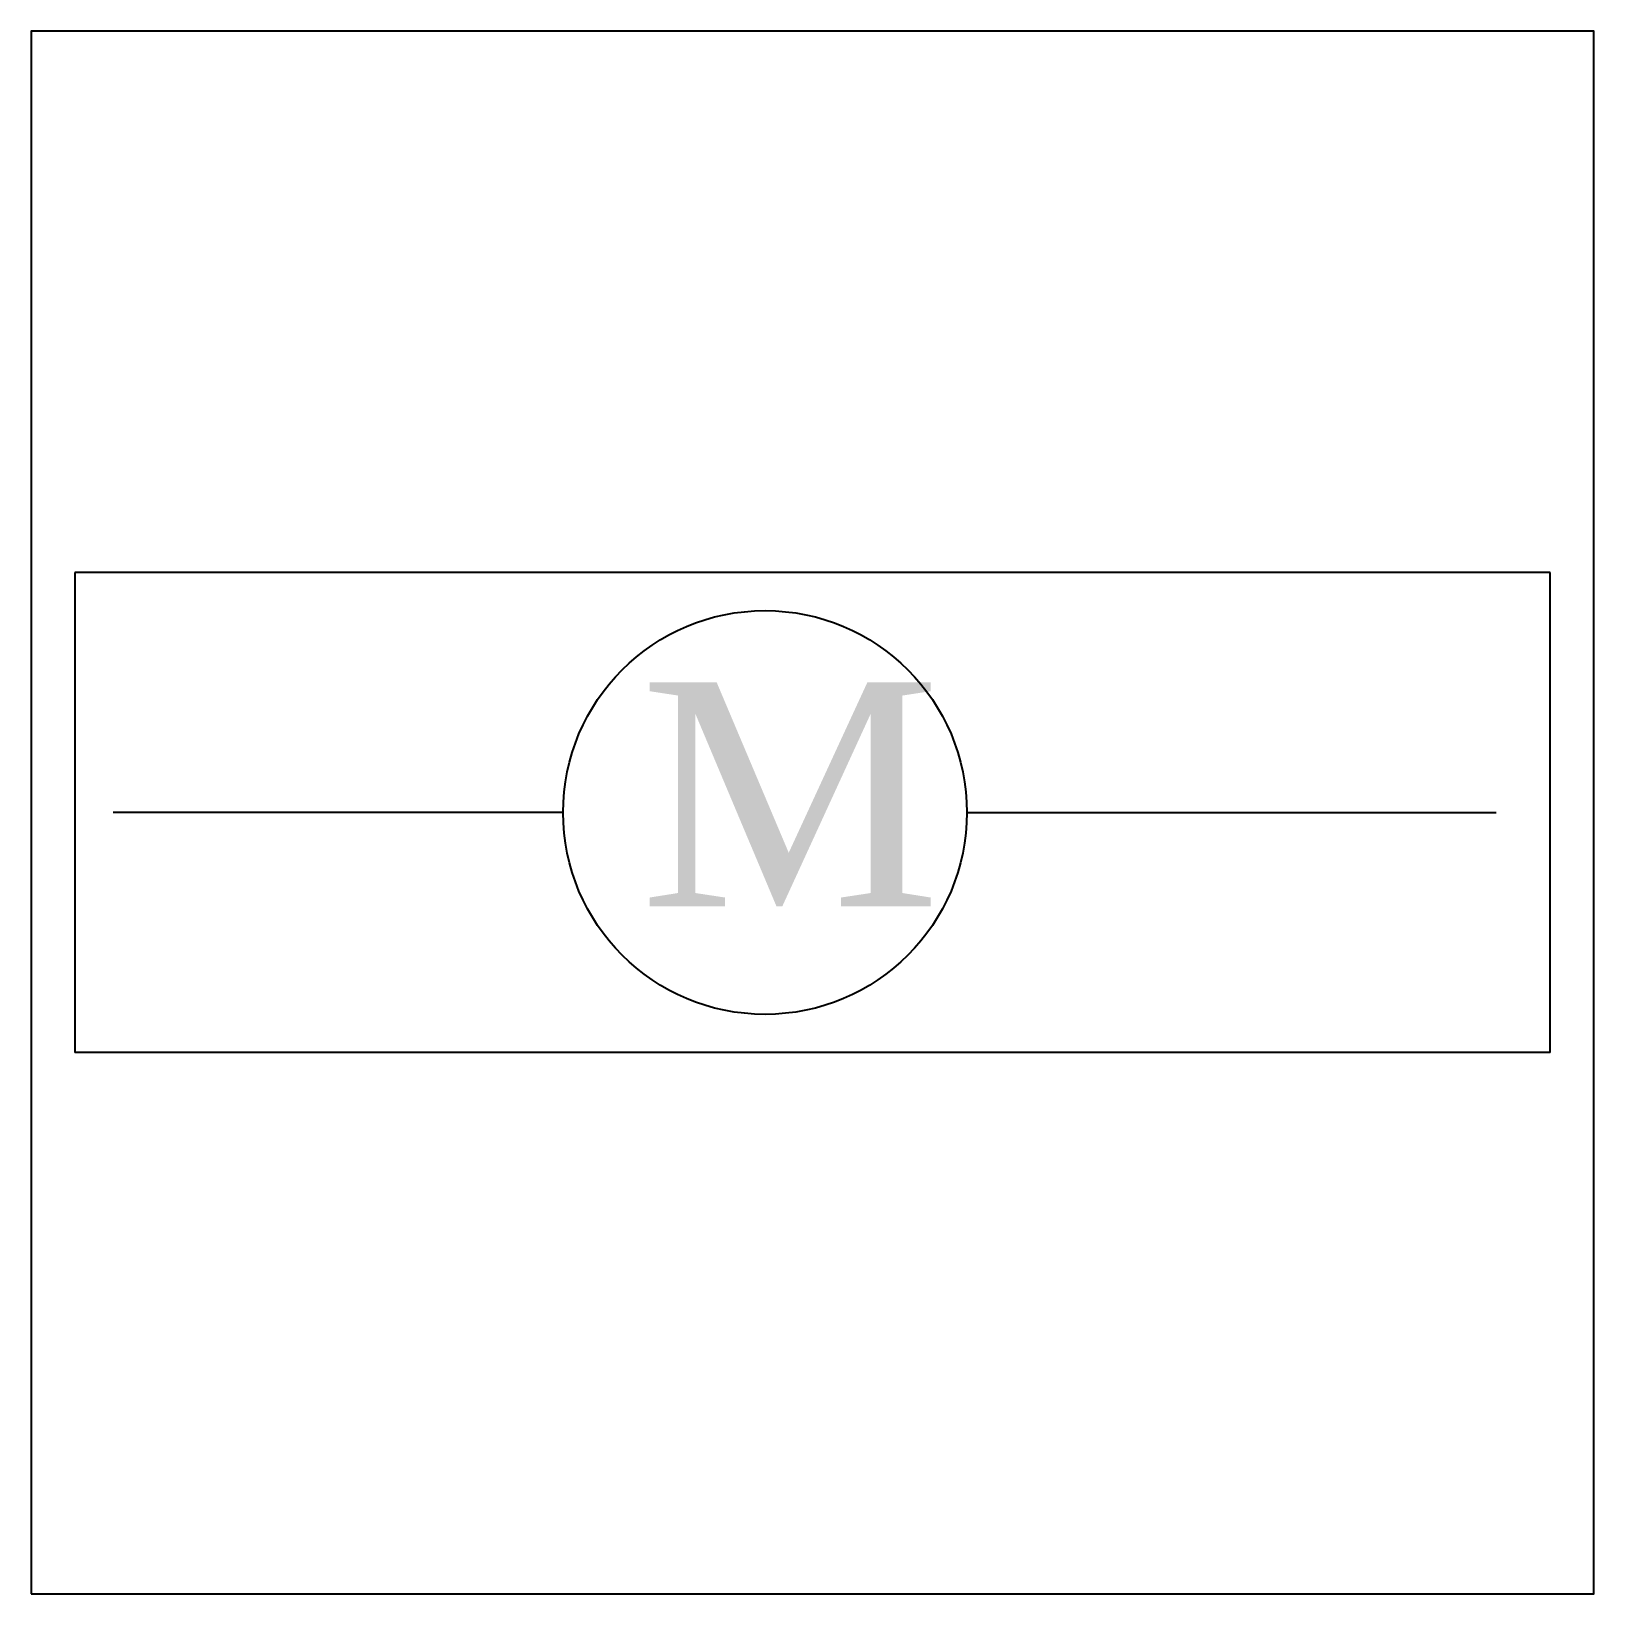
# Model space of a CAD drawing. Header units: millimetres. Extents: x 0 to 1000, y 0 to 1000.
import ezdxf

# ---------------------------------------------------------------- set-up
doc = ezdxf.new("R2010")
doc.units = ezdxf.units.MM
doc.layers.get('0').update_dxf_attribs({"color": 2})
doc.layers.add('1', color=1, linetype='Continuous')
doc.layers.add('3', color=7, linetype='Continuous')

msp = doc.modelspace()

# ---------------------------------------------------------------- linework, layer by layer
at = {"color": 2}
msp.add_lwpolyline([(0, 0), (1000, 0), (1000, 1000), (0, 1000)], close=True, dxfattribs=at)
at = {"layer": '1', "color": 1}
for p, q in [((27.9, 653.6), (27.9, 346.4)), ((972.1, 653.6), (27.9, 653.6)), ((972.1, 346.4), (972.1, 653.6)), ((972.1, 346.4), (27.9, 346.4))]:
    msp.add_line(p, q, dxfattribs=at)
at = {"layer": '3'}
for p, q in [((340.4, 500), (52.4, 500)), ((598.7, 500), (937.6, 500))]:
    msp.add_line(p, q, dxfattribs=at)
msp.add_circle((469.6, 500), 129.2, dxfattribs=at)

# ---------------------------------------------------------------- texts
at = {"layer": '3', "insert": (389.5, 583.3), "char_height": 143.393, "width": 648.736, "attachment_point": 1}
msp.add_mtext('{\\f@Batang|b0|i0|c0|p18;M}', dxfattribs=at)

doc.saveas('drawing.dxf')
